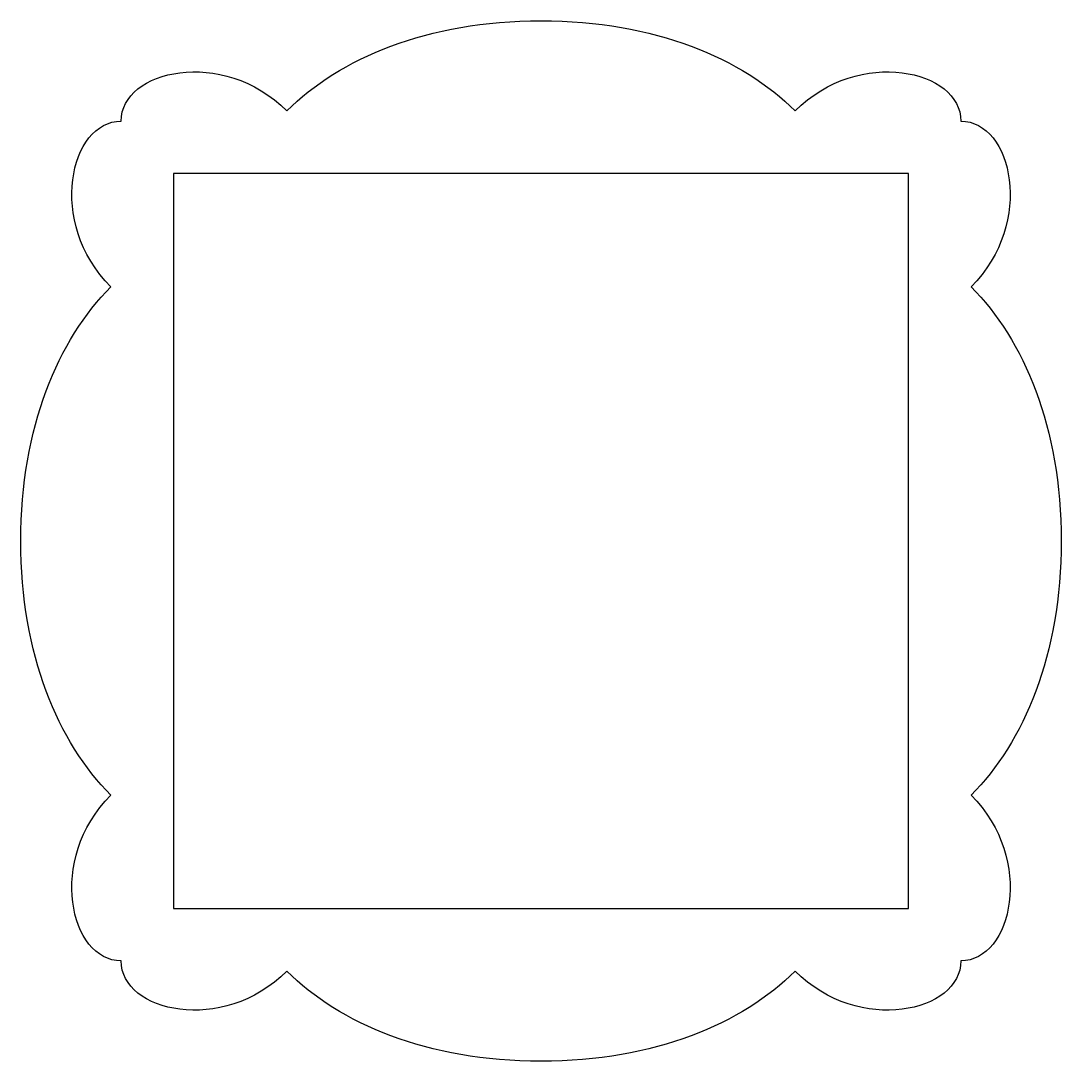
# Model space of a CAD drawing. Header units: centimetres. Extents: x 18.44 to 27.97, y 6.66 to 16.19.
import ezdxf

# ---------------------------------------------------------------- set-up
doc = ezdxf.new("R2010")
doc.units = ezdxf.units.CM
doc.header["$MEASUREMENT"] = 0
doc.layers.add('Layer 1', color=7, linetype='Continuous')

msp = doc.modelspace()

# ---------------------------------------------------------------- linework, layer by layer
at = {"layer": 'Layer 1', "color": 251}
msp.add_open_spline([(27.96688, 11.42489), (27.96688, 12.46711), (27.62372, 13.27007), (27.14194, 13.75185), (27.14194, 13.75185), (27.7308, 14.34068), (27.51667, 15.26918), (27.04854, 15.26918), (27.04854, 15.26918), (27.04854, 15.73731), (26.12006, 15.95143), (25.53121, 15.3626), (25.53121, 15.3626), (25.04943, 15.84435), (24.24647, 16.18749), (23.20449, 16.18749), (23.20449, 16.18749), (22.16224, 16.18749), (21.35931, 15.84438), (20.87753, 15.3626), (20.87753, 15.3626), (20.28867, 15.95143), (19.3602, 15.7373), (19.3602, 15.26918), (19.3602, 15.26918), (18.89207, 15.26918), (18.67795, 14.34068), (19.2668, 13.75185), (19.2668, 13.75185), (18.78502, 13.27007), (18.44188, 12.46711), (18.44188, 11.42489), (18.44188, 11.42489), (18.44188, 10.38293), (18.78502, 9.57998), (19.2668, 9.0982), (19.2668, 9.0982), (18.67794, 8.50937), (18.89207, 7.58084), (19.3602, 7.58084), (19.3602, 7.58084), (19.3602, 7.11271), (20.28868, 6.89859), (20.87753, 7.48742), (20.87753, 7.48742), (21.35931, 7.00567), (22.16227, 6.66253), (23.20449, 6.66253), (23.20449, 6.66253), (24.2465, 6.66253), (25.04943, 7.00564), (25.53121, 7.48742), (25.53121, 7.48742), (26.12007, 6.89859), (27.04854, 7.11272), (27.04854, 7.58084), (27.04854, 7.58084), (27.51667, 7.58084), (27.73079, 8.50934), (27.14194, 9.0982), (27.14194, 9.0982), (27.62372, 9.57998), (27.96688, 10.38294), (27.96688, 11.42489)], degree=3, knots=[0, 0, 0, 0, 0.0588235, 0.0588235, 0.0588235, 0.0588235, 0.1176471, 0.1176471, 0.1176471, 0.1176471, 0.1764706, 0.1764706, 0.1764706, 0.1764706, 0.2352941, 0.2352941, 0.2352941, 0.2352941, 0.2941176, 0.2941176, 0.2941176, 0.2941176, 0.3529412, 0.3529412, 0.3529412, 0.3529412, 0.4117647, 0.4117647, 0.4117647, 0.4117647, 0.4705882, 0.4705882, 0.4705882, 0.4705882, 0.5294118, 0.5294118, 0.5294118, 0.5294118, 0.5882353, 0.5882353, 0.5882353, 0.5882353, 0.6470588, 0.6470588, 0.6470588, 0.6470588, 0.7058824, 0.7058824, 0.7058824, 0.7058824, 0.7647059, 0.7647059, 0.7647059, 0.7647059, 0.8235294, 0.8235294, 0.8235294, 0.8235294, 0.8823529, 0.8823529, 0.8823529, 0.8823529, 1, 1, 1, 1], dxfattribs=at)
at = {"layer": 'Layer 1', "color": 9}
for points, knots in [([(27.96688, 11.42489), (27.96688, 12.46711), (27.62372, 13.27007), (27.14194, 13.75185), (27.14194, 13.75185), (27.7308, 14.34068), (27.51667, 15.26918), (27.04854, 15.26918), (27.04854, 15.26918), (27.04854, 15.73731), (26.12006, 15.95143), (25.53121, 15.3626), (25.53121, 15.3626), (25.04943, 15.84435), (24.24647, 16.18749), (23.20449, 16.18749), (23.20449, 16.18749), (22.16224, 16.18749), (21.35931, 15.84438), (20.87753, 15.3626), (20.87753, 15.3626), (20.28867, 15.95143), (19.3602, 15.7373), (19.3602, 15.26918), (19.3602, 15.26918), (18.89207, 15.26918), (18.67795, 14.34068), (19.2668, 13.75185), (19.2668, 13.75185), (18.78502, 13.27007), (18.44188, 12.46711), (18.44188, 11.42489), (18.44188, 11.42489), (18.44188, 10.38293), (18.78502, 9.57998), (19.2668, 9.0982), (19.2668, 9.0982), (18.67794, 8.50937), (18.89207, 7.58084), (19.3602, 7.58084), (19.3602, 7.58084), (19.3602, 7.11271), (20.28868, 6.89859), (20.87753, 7.48742), (20.87753, 7.48742), (21.35931, 7.00567), (22.16227, 6.66253), (23.20449, 6.66253), (23.20449, 6.66253), (24.2465, 6.66253), (25.04943, 7.00564), (25.53121, 7.48742), (25.53121, 7.48742), (26.12007, 6.89859), (27.04854, 7.11272), (27.04854, 7.58084), (27.04854, 7.58084), (27.51667, 7.58084), (27.73079, 8.50934), (27.14194, 9.0982), (27.14194, 9.0982), (27.62372, 9.57998), (27.96688, 10.38294), (27.96688, 11.42489)], [0, 0, 0, 0, 0.0588235, 0.0588235, 0.0588235, 0.0588235, 0.1176471, 0.1176471, 0.1176471, 0.1176471, 0.1764706, 0.1764706, 0.1764706, 0.1764706, 0.2352941, 0.2352941, 0.2352941, 0.2352941, 0.2941176, 0.2941176, 0.2941176, 0.2941176, 0.3529412, 0.3529412, 0.3529412, 0.3529412, 0.4117647, 0.4117647, 0.4117647, 0.4117647, 0.4705882, 0.4705882, 0.4705882, 0.4705882, 0.5294118, 0.5294118, 0.5294118, 0.5294118, 0.5882353, 0.5882353, 0.5882353, 0.5882353, 0.6470588, 0.6470588, 0.6470588, 0.6470588, 0.7058824, 0.7058824, 0.7058824, 0.7058824, 0.7647059, 0.7647059, 0.7647059, 0.7647059, 0.8235294, 0.8235294, 0.8235294, 0.8235294, 0.8823529, 0.8823529, 0.8823529, 0.8823529, 1, 1, 1, 1]), ([(26.56782, 14.78852), (26.56782, 14.78852), (26.56782, 8.06157), (26.56782, 8.06157), (26.56782, 8.06157), (26.56782, 8.06157), (19.84092, 8.06156), (19.84092, 8.06156), (19.84092, 8.06156), (19.84092, 8.06156), (19.84092, 14.78852), (19.84092, 14.78852), (19.84092, 14.78852), (19.84092, 14.78852), (26.56782, 14.78852), (26.56782, 14.78852)], [0, 0, 0, 0, 0.2, 0.2, 0.2, 0.2, 0.4, 0.4, 0.4, 0.4, 0.6, 0.6, 0.6, 0.6, 1, 1, 1, 1])]:
    msp.add_open_spline(points, degree=3, knots=knots, dxfattribs=at)

doc.saveas('drawing.dxf')
